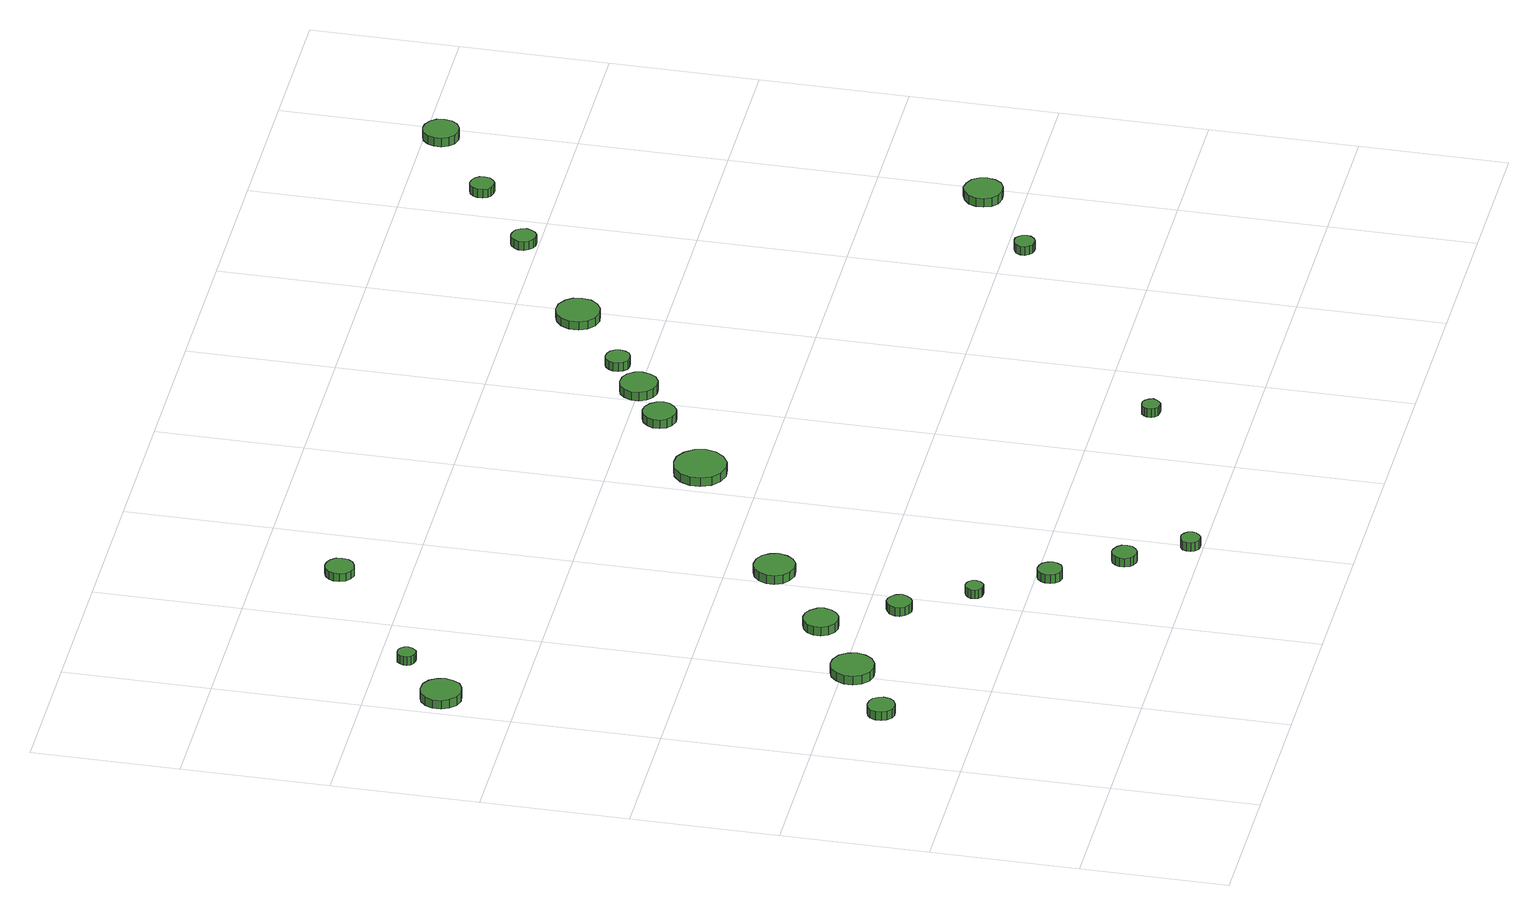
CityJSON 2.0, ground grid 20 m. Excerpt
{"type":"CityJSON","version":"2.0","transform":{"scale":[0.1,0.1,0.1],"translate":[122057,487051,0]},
"CityObjects":{
"tree1":{"type":"SolitaryVegetationObject","attributes":{"function":"something"},"geometry":[{"type":"MultiSurface","lod":"1","boundaries":[[[0,1,2,3,4,5,6,7,8,9,10,11,12,13,14]],[[15,16,17,18,19,20,21,22,23,24,25,26,27,28,29]],[[0,29,28,1]],[[1,28,27,2]],[[2,27,26,3]],[[3,26,25,4]],[[4,25,24,5]],[[5,24,23,6]],[[6,23,22,7]],[[7,22,21,8]],[[8,21,20,9]],[[9,20,19,10]],[[10,19,18,11]],[[11,18,17,12]],[[12,17,16,13]],[[13,16,15,14]],[[14,15,29,0]]]}]},
"tree2":{"type":"SolitaryVegetationObject","attributes":{"function":"something"},"geometry":[{"type":"MultiSurface","lod":"1","boundaries":[[[30,31,32,33,34,35,36,37,38,39,40,41,42,43,44]],[[45,46,47,48,49,50,51,52,53,54,55,56,57,58,59]],[[30,59,58,31]],[[31,58,57,32]],[[32,57,56,33]],[[33,56,55,34]],[[34,55,54,35]],[[35,54,53,36]],[[36,53,52,37]],[[37,52,51,38]],[[38,51,50,39]],[[39,50,49,40]],[[40,49,48,41]],[[41,48,47,42]],[[42,47,46,43]],[[43,46,45,44]],[[44,45,59,30]]]}]},
"tree3":{"type":"SolitaryVegetationObject","attributes":{"function":"something"},"geometry":[{"type":"MultiSurface","lod":"1","boundaries":[[[60,61,62,63,64,65,66,67,68,69,70,71,72,73,74]],[[75,76,77,78,79,80,81,82,83,84,85,86,87,88,89]],[[60,89,88,61]],[[61,88,87,62]],[[62,87,86,63]],[[63,86,85,64]],[[64,85,84,65]],[[65,84,83,66]],[[66,83,82,67]],[[67,82,81,68]],[[68,81,80,69]],[[69,80,79,70]],[[70,79,78,71]],[[71,78,77,72]],[[72,77,76,73]],[[73,76,75,74]],[[74,75,89,60]]]}]},
"tree4":{"type":"SolitaryVegetationObject","attributes":{"function":"something"},"geometry":[{"type":"MultiSurface","lod":"1","boundaries":[[[90,91,92,93,94,95,96,97,98,99,100,101,102,103,104]],[[105,106,107,108,109,110,111,112,113,114,115,116,117,118,119]],[[90,119,118,91]],[[91,118,117,92]],[[92,117,116,93]],[[93,116,115,94]],[[94,115,114,95]],[[95,114,113,96]],[[96,113,112,97]],[[97,112,111,98]],[[98,111,110,99]],[[99,110,109,100]],[[100,109,108,101]],[[101,108,107,102]],[[102,107,106,103]],[[103,106,105,104]],[[104,105,119,90]]]}]},
"tree5":{"type":"SolitaryVegetationObject","attributes":{"function":"something"},"geometry":[{"type":"MultiSurface","lod":"1","boundaries":[[[120,121,122,123,124,125,126,127,128,129,130,131,132,133,134]],[[135,136,137,138,139,140,141,142,143,144,145,146,147,148,149]],[[120,149,148,121]],[[121,148,147,122]],[[122,147,146,123]],[[123,146,145,124]],[[124,145,144,125]],[[125,144,143,126]],[[126,143,142,127]],[[127,142,141,128]],[[128,141,140,129]],[[129,140,139,130]],[[130,139,138,131]],[[131,138,137,132]],[[132,137,136,133]],[[133,136,135,134]],[[134,135,149,120]]]}]},
"tree6":{"type":"SolitaryVegetationObject","attributes":{"function":"something"},"geometry":[{"type":"MultiSurface","lod":"1","boundaries":[[[150,151,152,153,154,155,156,157,158,159,160,161,162,163,164]],[[165,166,167,168,169,170,171,172,173,174,175,176,177,178,179]],[[150,179,178,151]],[[151,178,177,152]],[[152,177,176,153]],[[153,176,175,154]],[[154,175,174,155]],[[155,174,173,156]],[[156,173,172,157]],[[157,172,171,158]],[[158,171,170,159]],[[159,170,169,160]],[[160,169,168,161]],[[161,168,167,162]],[[162,167,166,163]],[[163,166,165,164]],[[164,165,179,150]]]}]},
"tree7":{"type":"SolitaryVegetationObject","attributes":{"function":"something"},"geometry":[{"type":"MultiSurface","lod":"1","boundaries":[[[180,181,182,183,184,185,186,187,188,189,190,191,192,193,194]],[[195,196,197,198,199,200,201,202,203,204,205,206,207,208,209]],[[180,209,208,181]],[[181,208,207,182]],[[182,207,206,183]],[[183,206,205,184]],[[184,205,204,185]],[[185,204,203,186]],[[186,203,202,187]],[[187,202,201,188]],[[188,201,200,189]],[[189,200,199,190]],[[190,199,198,191]],[[191,198,197,192]],[[192,197,196,193]],[[193,196,195,194]],[[194,195,209,180]]]}]},
"tree8":{"type":"SolitaryVegetationObject","attributes":{"function":"something"},"geometry":[{"type":"MultiSurface","lod":"1","boundaries":[[[210,211,212,213,214,215,216,217,218,219,220,221,222,223,224]],[[225,226,227,228,229,230,231,232,233,234,235,236,237,238,239]],[[210,239,238,211]],[[211,238,237,212]],[[212,237,236,213]],[[213,236,235,214]],[[214,235,234,215]],[[215,234,233,216]],[[216,233,232,217]],[[217,232,231,218]],[[218,231,230,219]],[[219,230,229,220]],[[220,229,228,221]],[[221,228,227,222]],[[222,227,226,223]],[[223,226,225,224]],[[224,225,239,210]]]}]},
"tree9":{"type":"SolitaryVegetationObject","attributes":{"function":"something"},"geometry":[{"type":"MultiSurface","lod":"1","boundaries":[[[240,241,242,243,244,245,246,247,248,249,250,251,252,253,254]],[[255,256,257,258,259,260,261,262,263,264,265,266,267,268,269]],[[240,269,268,241]],[[241,268,267,242]],[[242,267,266,243]],[[243,266,265,244]],[[244,265,264,245]],[[245,264,263,246]],[[246,263,262,247]],[[247,262,261,248]],[[248,261,260,249]],[[249,260,259,250]],[[250,259,258,251]],[[251,258,257,252]],[[252,257,256,253]],[[253,256,255,254]],[[254,255,269,240]]]}]},
"tree10":{"type":"SolitaryVegetationObject","attributes":{"function":"something"},"geometry":[{"type":"MultiSurface","lod":"1","boundaries":[[[270,271,272,273,274,275,276,277,278,279,280,281,282,283,284]],[[285,286,287,288,289,290,291,292,293,294,295,296,297,298,299]],[[270,299,298,271]],[[271,298,297,272]],[[272,297,296,273]],[[273,296,295,274]],[[274,295,294,275]],[[275,294,293,276]],[[276,293,292,277]],[[277,292,291,278]],[[278,291,290,279]],[[279,290,289,280]],[[280,289,288,281]],[[281,288,287,282]],[[282,287,286,283]],[[283,286,285,284]],[[284,285,299,270]]]}]},
"tree11":{"type":"SolitaryVegetationObject","attributes":{"function":"something"},"geometry":[{"type":"MultiSurface","lod":"1","boundaries":[[[300,301,302,303,304,305,306,307,308,309,310,311,312,313,314]],[[315,316,317,318,319,320,321,322,323,324,325,326,327,328,329]],[[300,329,328,301]],[[301,328,327,302]],[[302,327,326,303]],[[303,326,325,304]],[[304,325,324,305]],[[305,324,323,306]],[[306,323,322,307]],[[307,322,321,308]],[[308,321,320,309]],[[309,320,319,310]],[[310,319,318,311]],[[311,318,317,312]],[[312,317,316,313]],[[313,316,315,314]],[[314,315,329,300]]]}]},
"tree12":{"type":"SolitaryVegetationObject","attributes":{"function":"something"},"geometry":[{"type":"MultiSurface","lod":"1","boundaries":[[[330,331,332,333,334,335,336,337,338,339,340,341,342,343,344]],[[345,346,347,348,349,350,351,352,353,354,355,356,357,358,359]],[[330,359,358,331]],[[331,358,357,332]],[[332,357,356,333]],[[333,356,355,334]],[[334,355,354,335]],[[335,354,353,336]],[[336,353,352,337]],[[337,352,351,338]],[[338,351,350,339]],[[339,350,349,340]],[[340,349,348,341]],[[341,348,347,342]],[[342,347,346,343]],[[343,346,345,344]],[[344,345,359,330]]]}]},
"tree13":{"type":"SolitaryVegetationObject","attributes":{"function":"something"},"geometry":[{"type":"MultiSurface","lod":"1","boundaries":[[[360,361,362,363,364,365,366,367,368,369,370,371,372,373,374]],[[375,376,377,378,379,380,381,382,383,384,385,386,387,388,389]],[[360,389,388,361]],[[361,388,387,362]],[[362,387,386,363]],[[363,386,385,364]],[[364,385,384,365]],[[365,384,383,366]],[[366,383,382,367]],[[367,382,381,368]],[[368,381,380,369]],[[369,380,379,370]],[[370,379,378,371]],[[371,378,377,372]],[[372,377,376,373]],[[373,376,375,374]],[[374,375,389,360]]]}]},
"tree14":{"type":"SolitaryVegetationObject","attributes":{"function":"something"},"geometry":[{"type":"MultiSurface","lod":"1","boundaries":[[[390,391,392,393,394,395,396,397,398,399,400,401,402,403,404]],[[405,406,407,408,409,410,411,412,413,414,415,416,417,418,419]],[[390,419,418,391]],[[391,418,417,392]],[[392,417,416,393]],[[393,416,415,394]],[[394,415,414,395]],[[395,414,413,396]],[[396,413,412,397]],[[397,412,411,398]],[[398,411,410,399]],[[399,410,409,400]],[[400,409,408,401]],[[401,408,407,402]],[[402,407,406,403]],[[403,406,405,404]],[[404,405,419,390]]]}]},
"tree15":{"type":"SolitaryVegetationObject","attributes":{"function":"something"},"geometry":[{"type":"MultiSurface","lod":"1","boundaries":[[[420,421,422,423,424,425,426,427,428,429,430,431,432,433,434]],[[435,436,437,438,439,440,441,442,443,444,445,446,447,448,449]],[[420,449,448,421]],[[421,448,447,422]],[[422,447,446,423]],[[423,446,445,424]],[[424,445,444,425]],[[425,444,443,426]],[[426,443,442,427]],[[427,442,441,428]],[[428,441,440,429]],[[429,440,439,430]],[[430,439,438,431]],[[431,438,437,432]],[[432,437,436,433]],[[433,436,435,434]],[[434,435,449,420]]]}]},
"tree16":{"type":"SolitaryVegetationObject","attributes":{"function":"something"},"geometry":[{"type":"MultiSurface","lod":"1","boundaries":[[[450,451,452,453,454,455,456,457,458,459,460,461,462,463,464]],[[465,466,467,468,469,470,471,472,473,474,475,476,477,478,479]],[[450,479,478,451]],[[451,478,477,452]],[[452,477,476,453]],[[453,476,475,454]],[[454,475,474,455]],[[455,474,473,456]],[[456,473,472,457]],[[457,472,471,458]],[[458,471,470,459]],[[459,470,469,460]],[[460,469,468,461]],[[461,468,467,462]],[[462,467,466,463]],[[463,466,465,464]],[[464,465,479,450]]]}]},
"tree17":{"type":"SolitaryVegetationObject","attributes":{"function":"something"},"geometry":[{"type":"MultiSurface","lod":"1","boundaries":[[[480,481,482,483,484,485,486,487,488,489,490,491,492,493,494]],[[495,496,497,498,499,500,501,502,503,504,505,506,507,508,509]],[[480,509,508,481]],[[481,508,507,482]],[[482,507,506,483]],[[483,506,505,484]],[[484,505,504,485]],[[485,504,503,486]],[[486,503,502,487]],[[487,502,501,488]],[[488,501,500,489]],[[489,500,499,490]],[[490,499,498,491]],[[491,498,497,492]],[[492,497,496,493]],[[493,496,495,494]],[[494,495,509,480]]]}]},
"tree18":{"type":"SolitaryVegetationObject","attributes":{"function":"something"},"geometry":[{"type":"MultiSurface","lod":"1","boundaries":[[[510,511,512,513,514,515,516,517,518,519,520,521,522,523,524]],[[525,526,527,528,529,530,531,532,533,534,535,536,537,538,539]],[[510,539,538,511]],[[511,538,537,512]],[[512,537,536,513]],[[513,536,535,514]],[[514,535,534,515]],[[515,534,533,516]],[[516,533,532,517]],[[517,532,531,518]],[[518,531,530,519]],[[519,530,529,520]],[[520,529,528,521]],[[521,528,527,522]],[[522,527,526,523]],[[523,526,525,524]],[[524,525,539,510]]]}]},
"tree19":{"type":"SolitaryVegetationObject","attributes":{"function":"something"},"geometry":[{"type":"MultiSurface","lod":"1","boundaries":[[[540,541,542,543,544,545,546,547,548,549,550,551,552,553,554]],[[555,556,557,558,559,560,561,562,563,564,565,566,567,568,569]],[[540,569,568,541]],[[541,568,567,542]],[[542,567,566,543]],[[543,566,565,544]],[[544,565,564,545]],[[545,564,563,546]],[[546,563,562,547]],[[547,562,561,548]],[[548,561,560,549]],[[549,560,559,550]],[[550,559,558,551]],[[551,558,557,552]],[[552,557,556,553]],[[553,556,555,554]],[[554,555,569,540]]]}]},
"tree20":{"type":"SolitaryVegetationObject","attributes":{"function":"something"},"geometry":[{"type":"MultiSurface","lod":"1","boundaries":[[[570,571,572,573,574,575,576,577,578,579,580,581,582,583,584]],[[585,586,587,588,589,590,591,592,593,594,595,596,597,598,599]],[[570,599,598,571]],[[571,598,597,572]],[[572,597,596,573]],[[573,596,595,574]],[[574,595,594,575]],[[575,594,593,576]],[[576,593,592,577]],[[577,592,591,578]],[[578,591,590,579]],[[579,590,589,580]],[[580,589,588,581]],[[581,588,587,582]],[[582,587,586,583]],[[583,586,585,584]],[[584,585,599,570]]]}]},
"tree21":{"type":"SolitaryVegetationObject","attributes":{"function":"something"},"geometry":[{"type":"MultiSurface","lod":"1","boundaries":[[[600,601,602,603,604,605,606,607,608,609,610,611,612,613,614]],[[615,616,617,618,619,620,621,622,623,624,625,626,627,628,629]],[[600,629,628,601]],[[601,628,627,602]],[[602,627,626,603]],[[603,626,625,604]],[[604,625,624,605]],[[605,624,623,606]],[[606,623,622,607]],[[607,622,621,608]],[[608,621,620,609]],[[609,620,619,610]],[[610,619,618,611]],[[611,618,617,612]],[[612,617,616,613]],[[613,616,615,614]],[[614,615,629,600]]]}]},
"tree22":{"type":"SolitaryVegetationObject","attributes":{"function":"something"},"geometry":[{"type":"MultiSurface","lod":"1","boundaries":[[[630,631,632,633,634,635,636,637,638,639,640,641,642,643,644]],[[645,646,647,648,649,650,651,652,653,654,655,656,657,658,659]],[[630,659,658,631]],[[631,658,657,632]],[[632,657,656,633]],[[633,656,655,634]],[[634,655,654,635]],[[635,654,653,636]],[[636,653,652,637]],[[637,652,651,638]],[[638,651,650,639]],[[639,650,649,640]],[[640,649,648,641]],[[641,648,647,642]],[[642,647,646,643]],[[643,646,645,644]],[[644,645,659,630]]]}]},
"tree23":{"type":"SolitaryVegetationObject","attributes":{"function":"something"},"geometry":[{"type":"MultiSurface","lod":"1","boundaries":[[[660,661,662,663,664,665,666,667,668,669,670,671,672,673,674]],[[675,676,677,678,679,680,681,682,683,684,685,686,687,688,689]],[[660,689,688,661]],[[661,688,687,662]],[[662,687,686,663]],[[663,686,685,664]],[[664,685,684,665]],[[665,684,683,666]],[[666,683,682,667]],[[667,682,681,668]],[[668,681,680,669]],[[669,680,679,670]],[[670,679,678,671]],[[671,678,677,672]],[[672,677,676,673]],[[673,676,675,674]],[[674,675,689,660]]]}]}
},
"vertices":[
[138,331,15],[136,338,15],[132,345,15],[125,348,15],[117,349,15],[110,347,15],[104,342,15],[101,335,15],[101,327,15],[104,320,15],[110,314,15],[117,312,15],[125,313,15],[132,317,15],[136,323,15],[136,323,2],[132,317,2],[125,313,2],[117,312,2],[110,314,2],[104,320,2],[101,327,2],[101,335,2],[104,342,2],[110,347,2],[117,349,2],[125,348,2],[132,345,2],[136,338,2],[138,331,2],
[59,900,20],[56,911,20],[50,920,20],[40,926,20],[28,927,20],[17,924,20],[9,916,20],[4,906,20],[4,894,20],[9,884,20],[17,876,20],[28,872,20],[40,874,20],[50,879,20],[56,889,20],[56,889,7],[50,879,7],[40,874,7],[28,872,7],[17,876,7],[9,884,7],[4,894,7],[4,906,7],[9,916,7],[17,924,7],[28,927,7],[40,926,7],[50,920,7],[56,911,7],[59,900,7],
[235,387,16],[232,399,16],[225,409,16],[214,415,16],[202,416,16],[191,412,16],[182,404,16],[177,393,16],[177,381,16],[182,370,16],[191,361,16],[202,358,16],[214,359,16],[225,365,16],[232,375,16],[232,375,3],[225,365,3],[214,359,3],[202,358,3],[191,361,3],[182,370,3],[177,381,3],[177,393,3],[182,404,3],[191,412,3],[202,416,3],[214,415,3],[225,409,3],[232,399,3],[235,387,3],
[130,964,16],[129,969,16],[126,973,16],[122,976,16],[117,976,16],[112,975,16],[108,971,16],[106,966,16],[106,961,16],[108,956,16],[112,953,16],[117,951,16],[122,952,16],[126,955,16],[129,959,16],[129,959,3],[126,955,3],[122,952,3],[117,951,3],[112,953,3],[108,956,3],[106,961,3],[106,966,3],[108,971,3],[112,975,3],[117,976,3],[122,976,3],[126,973,3],[129,969,3],[130,964,3],
[333,451,16],[331,460,16],[325,468,16],[317,473,16],[307,474,16],[298,471,16],[290,465,16],[286,456,16],[286,446,16],[290,437,16],[298,430,16],[307,427,16],[317,428,16],[325,433,16],[331,441,16],[331,441,3],[325,433,3],[317,428,3],[307,427,3],[298,430,3],[290,437,3],[286,446,3],[286,456,3],[290,465,3],[298,471,3],[307,474,3],[317,473,3],[325,468,3],[331,460,3],[333,451,3],
[385,358,17],[383,365,17],[379,370,17],[373,374,17],[366,375,17],[360,372,17],[355,368,17],[352,361,17],[352,354,17],[355,348,17],[360,344,17],[366,341,17],[373,342,17],[379,346,17],[383,351,17],[383,351,4],[379,346,4],[373,342,4],[366,341,4],[360,344,4],[355,348,4],[352,354,4],[352,361,4],[355,368,4],[360,372,4],[366,375,4],[373,374,4],[379,370,4],[383,365,4],[385,358,4],
[438,270,17],[437,275,17],[434,279,17],[430,281,17],[425,282,17],[420,280,17],[416,277,17],[414,272,17],[414,267,17],[416,263,17],[420,259,17],[425,258,17],[430,258,17],[434,261,17],[437,265,17],[437,265,4],[434,261,4],[430,258,4],[425,258,4],[420,259,4],[416,263,4],[414,267,4],[414,272,4],[416,277,4],[420,280,4],[425,282,4],[430,281,4],[434,279,4],[437,275,4],[438,270,4],
[503,181,17],[501,188,17],[497,194,17],[491,197,17],[484,198,17],[478,196,17],[473,191,17],[470,185,17],[470,178,17],[473,172,17],[478,167,17],[484,165,17],[491,166,17],[497,169,17],[501,175,17],[501,175,4],[497,169,4],[491,166,4],[484,165,4],[478,167,4],[473,172,4],[470,178,4],[470,185,4],[473,191,4],[478,196,4],[484,198,4],[491,197,4],[497,194,4],[501,188,4],[503,181,4],
[562,94,17],[561,101,17],[556,107,17],[550,110,17],[544,111,17],[537,109,17],[532,104,17],[529,98,17],[529,91,17],[532,84,17],[537,80,17],[544,78,17],[550,78,17],[556,82,17],[561,87,17],[561,87,4],[556,82,4],[550,78,4],[544,78,4],[537,80,4],[532,84,4],[529,91,4],[529,98,4],[532,104,4],[537,109,4],[544,111,4],[550,110,4],[556,107,4],[561,101,4],[562,94,4],
[444,535,21],[441,546,21],[435,555,21],[425,561,21],[413,562,21],[402,559,21],[394,551,21],[389,540,21],[389,529,21],[394,518,21],[402,511,21],[413,507,21],[425,508,21],[435,514,21],[441,523,21],[441,523,8],[435,514,8],[425,508,8],[413,507,8],[402,511,8],[394,518,8],[389,529,8],[389,540,8],[394,551,8],[402,559,8],[413,562,8],[425,561,8],[435,555,8],[441,546,8],[444,535,8],
[611,17,17],[610,23,17],[606,27,17],[601,30,17],[596,30,17],[591,29,17],[586,25,17],[584,20,17],[584,14,17],[586,9,17],[591,5,17],[596,4,17],[601,4,17],[606,7,17],[610,12,17],[610,12,4],[606,7,4],[601,4,4],[596,4,4],[591,5,4],[586,9,4],[584,14,4],[584,20,4],[586,25,4],[591,29,4],[596,30,4],[601,30,4],[606,27,4],[610,23,4],[611,17,4],
[323,1092,17],[322,1100,17],[317,1106,17],[310,1110,17],[302,1111,17],[294,1108,17],[288,1103,17],[285,1096,17],[285,1088,17],[288,1080,17],[294,1075,17],[302,1072,17],[310,1073,17],[317,1077,17],[322,1084,17],[322,1084,5],[317,1077,5],[310,1073,5],[302,1072,5],[294,1075,5],[288,1080,5],[285,1088,5],[285,1096,5],[288,1103,5],[294,1108,5],[302,1111,5],[310,1110,5],[317,1106,5],[322,1100,5],[323,1092,5],
[681,681,16],[678,695,16],[669,707,16],[656,715,16],[642,716,16],[628,712,16],[617,702,16],[611,688,16],[611,674,16],[617,660,16],[628,650,16],[642,646,16],[656,647,16],[669,655,16],[678,667,16],[678,667,3],[669,655,3],[656,647,3],[642,646,3],[628,650,3],[617,660,3],[611,674,3],[611,688,3],[617,702,3],[628,712,3],[642,716,3],[656,715,3],[669,707,3],[678,695,3],[681,681,3],
[916,133,19],[914,138,19],[911,142,19],[907,145,19],[902,145,19],[897,144,19],[893,140,19],[891,136,19],[891,130,19],[893,126,19],[897,122,19],[902,121,19],[907,121,19],[911,124,19],[914,128,19],[914,128,6],[911,124,6],[907,121,6],[902,121,6],[897,122,6],[893,126,6],[891,130,6],[891,136,6],[893,140,6],[897,144,6],[902,145,6],[907,145,6],[911,142,6],[914,138,6],[916,133,6],
[785,759,15],[783,768,15],[777,776,15],[769,781,15],[760,782,15],[751,779,15],[744,772,15],[740,764,15],[740,755,15],[744,746,15],[751,740,15],[760,737,15],[769,738,15],[777,743,15],[783,750,15],[783,750,2],[777,743,2],[769,738,2],[760,737,2],[751,740,2],[744,746,2],[740,755,2],[740,764,2],[744,772,2],[751,779,2],[760,782,2],[769,781,2],[777,776,2],[783,768,2],[785,759,2],
[849,800,16],[847,810,16],[841,819,16],[832,824,16],[821,825,16],[811,822,16],[804,815,16],[799,805,16],[799,795,16],[804,785,16],[811,778,16],[821,775,16],[832,776,16],[841,781,16],[847,790,16],[847,790,3],[841,781,3],[832,776,3],[821,775,3],[811,778,3],[804,785,3],[799,795,3],[799,805,3],[804,815,3],[811,822,3],[821,825,3],[832,824,3],[841,819,3],[847,810,3],[849,800,3],
[896,840,16],[895,846,16],[891,852,16],[885,855,16],[878,856,16],[872,854,16],[867,849,16],[864,843,16],[864,836,16],[867,830,16],[872,825,16],[878,823,16],[885,824,16],[891,827,16],[895,833,16],[895,833,3],[891,827,3],[885,824,3],[878,823,3],[872,825,3],[867,830,3],[864,836,3],[864,843,3],[867,849,3],[872,854,3],[878,856,3],[885,855,3],[891,852,3],[895,846,3],[896,840,3],
[1011,914,15],[1009,926,15],[1002,935,15],[991,942,15],[979,943,15],[967,939,15],[958,931,15],[953,920,15],[953,907,15],[958,896,15],[967,888,15],[979,884,15],[991,886,15],[1002,892,15],[1009,902,15],[1009,902,3],[1002,892,3],[991,886,3],[979,884,3],[967,888,3],[958,896,3],[953,907,3],[953,920,3],[958,931,3],[967,939,3],[979,943,3],[991,942,3],[1002,935,3],[1009,926,3],[1011,914,3],
[1273,375,19],[1272,381,19],[1268,386,19],[1263,389,19],[1257,389,19],[1252,387,19],[1248,384,19],[1245,378,19],[1245,372,19],[1248,367,19],[1252,363,19],[1257,362,19],[1263,362,19],[1268,365,19],[1272,370,19],[1272,370,6],[1268,365,6],[1263,362,6],[1257,362,6],[1252,363,6],[1248,367,6],[1245,372,6],[1245,378,6],[1248,384,6],[1252,387,6],[1257,389,6],[1263,389,6],[1268,386,6],[1272,381,6],[1273,375,6],
[1163,1020,15],[1161,1027,15],[1157,1033,15],[1151,1036,15],[1144,1037,15],[1138,1035,15],[1133,1030,15],[1130,1024,15],[1130,1017,15],[1133,1011,15],[1138,1006,15],[1144,1004,15],[1151,1004,15],[1157,1008,15],[1161,1014,15],[1161,1014,2],[1157,1008,2],[1151,1004,2],[1144,1004,2],[1138,1006,2],[1133,1011,2],[1130,1017,2],[1130,1024,2],[1133,1030,2],[1138,1035,2],[1144,1037,2],[1151,1036,2],[1157,1033,2],[1161,1027,2],[1163,1020,2],
[1403,455,17],[1401,465,17],[1395,474,17],[1385,479,17],[1375,481,17],[1364,477,17],[1356,470,17],[1352,460,17],[1352,449,17],[1356,439,17],[1364,432,17],[1375,429,17],[1385,430,17],[1395,435,17],[1401,444,17],[1401,444,4],[1395,435,4],[1385,430,4],[1375,429,4],[1364,432,4],[1356,439,4],[1352,449,4],[1352,460,4],[1356,470,4],[1364,477,4],[1375,481,4],[1385,479,4],[1395,474,4],[1401,465,4],[1403,455,4],
[1274,1099,16],[1273,1105,16],[1269,1111,16],[1263,1114,16],[1257,1115,16],[1250,1113,16],[1245,1108,16],[1243,1102,16],[1243,1095,16],[1245,1089,16],[1250,1085,16],[1257,1083,16],[1263,1083,16],[1269,1087,16],[1273,1092,16],[1273,1092,3],[1269,1087,3],[1263,1083,3],[1257,1083,3],[1250,1085,3],[1245,1089,3],[1243,1095,3],[1243,1102,3],[1245,1108,3],[1250,1113,3],[1257,1115,3],[1263,1114,3],[1269,1111,3],[1273,1105,3],[1274,1099,3],
[1404,1179,14],[1402,1189,14],[1396,1197,14],[1387,1202,14],[1378,1203,14],[1368,1200,14],[1361,1193,14],[1357,1184,14],[1357,1174,14],[1361,1165,14],[1368,1158,14],[1378,1155,14],[1387,1156,14],[1396,1161,14],[1402,1169,14],[1402,1169,1],[1396,1161,1],[1387,1156,1],[1378,1155,1],[1368,1158,1],[1361,1165,1],[1357,1174,1],[1357,1184,1],[1361,1193,1],[1368,1200,1],[1378,1203,1],[1387,1202,1],[1396,1197,1],[1402,1189,1],[1404,1179,1]
]}
